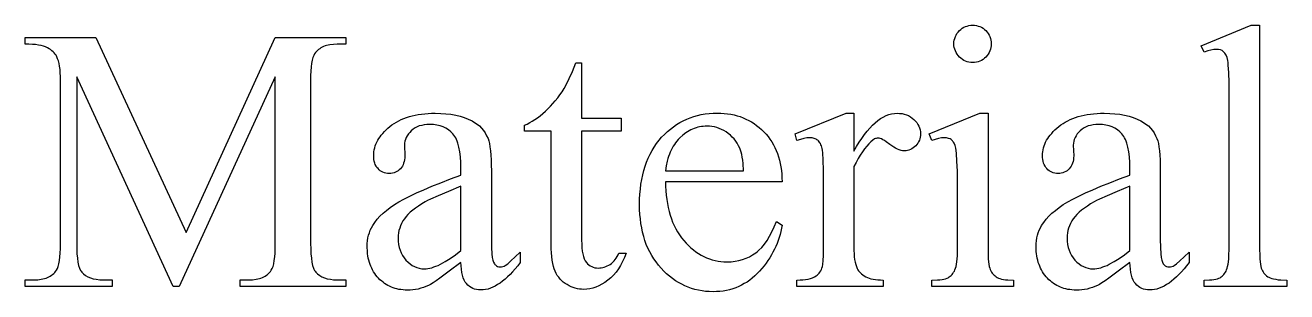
# Model space of a CAD drawing. Extents: x 7 to 905, y -397 to 592.
# Drawn here: x 182.9 to 284.1, y -181.2 to -159.9 of the extents above; entities that cross this region are included whole.
import ezdxf

# ---------------------------------------------------------------- set-up
doc = ezdxf.new("R2010")
doc.units = 0
doc.header["$MEASUREMENT"] = 0
doc.layers.add('TEXT', color=18, linetype='CONTINUOUS')

msp = doc.modelspace()

# ---------------------------------------------------------------- linework, layer by layer
at = {"layer": 'TEXT'}
for points in [[(258.87, -159.85), (259.02, -159.86), (259.17, -159.88), (259.31, -159.92), (259.45, -159.96), (259.57, -160.02), (259.7, -160.1), (259.81, -160.19), (259.93, -160.29), (260.03, -160.4), (260.12, -160.52), (260.19, -160.64), (260.25, -160.77), (260.3, -160.91), (260.33, -161.05), (260.35, -161.19), (260.36, -161.34), (260.35, -161.5), (260.33, -161.64), (260.3, -161.78), (260.25, -161.92), (260.19, -162.05), (260.12, -162.17), (260.03, -162.29), (259.93, -162.41), (259.81, -162.51), (259.7, -162.6), (259.57, -162.68), (259.45, -162.74), (259.31, -162.79), (259.17, -162.82), (259.02, -162.84), (258.87, -162.85), (258.72, -162.84), (258.57, -162.82), (258.43, -162.79), (258.3, -162.74), (258.17, -162.68), (258.04, -162.6), (257.92, -162.51), (257.81, -162.41), (257.71, -162.29), (257.62, -162.17), (257.54, -162.05), (257.48, -161.92), (257.43, -161.78), (257.39, -161.64), (257.37, -161.5), (257.37, -161.34), (257.37, -161.19), (257.39, -161.05), (257.43, -160.91), (257.48, -160.77), (257.54, -160.64), (257.61, -160.52), (257.7, -160.4), (257.8, -160.29), (257.91, -160.19), (258.03, -160.1), (258.16, -160.02), (258.29, -159.96), (258.42, -159.92), (258.57, -159.88), (258.72, -159.86)], [(281.88, -159.85), (281.88, -177.77), (281.89, -178.36), (281.91, -178.61), (281.93, -178.83), (281.95, -179.03), (281.98, -179.2), (282.02, -179.34), (282.06, -179.46), (282.11, -179.56), (282.17, -179.65), (282.23, -179.74), (282.3, -179.82), (282.37, -179.89), (282.45, -179.96), (282.54, -180.03), (282.63, -180.08), (282.74, -180.13), (282.87, -180.18), (283.01, -180.21), (283.18, -180.24), (283.37, -180.27), (283.58, -180.28), (284.06, -180.3), (284.06, -180.83), (277.44, -180.83), (277.44, -180.3), (277.87, -180.29), (278.05, -180.27), (278.22, -180.25), (278.37, -180.22), (278.5, -180.19), (278.62, -180.15), (278.71, -180.11), (278.79, -180.05), (278.87, -179.99), (278.94, -179.93), (279.01, -179.85), (279.08, -179.77), (279.14, -179.68), (279.19, -179.58), (279.24, -179.47), (279.29, -179.35), (279.32, -179.2), (279.36, -179.03), (279.38, -178.83), (279.41, -178.6), (279.42, -178.35), (279.43, -177.77), (279.43, -165.5), (279.43, -164.47), (279.41, -163.66), (279.37, -163.07), (279.35, -162.85), (279.33, -162.69), (279.27, -162.45), (279.19, -162.25), (279.15, -162.17), (279.1, -162.1), (279.05, -162.03), (279, -161.98), (278.87, -161.89), (278.74, -161.83), (278.58, -161.8), (278.41, -161.79), (278.21, -161.8), (277.98, -161.85), (277.72, -161.92), (277.44, -162.02), (277.19, -161.51), (281.22, -159.85)], [(194.73, -180.83), (187, -164), (187, -177.36), (187, -177.8), (187.02, -178.2), (187.05, -178.55), (187.1, -178.86), (187.15, -179.12), (187.22, -179.35), (187.3, -179.53), (187.35, -179.6), (187.4, -179.66), (187.54, -179.81), (187.71, -179.93), (187.9, -180.04), (188.1, -180.13), (188.33, -180.2), (188.57, -180.24), (188.84, -180.27), (189.12, -180.28), (189.83, -180.28), (189.83, -180.83), (182.87, -180.83), (182.87, -180.28), (183.58, -180.28), (183.88, -180.27), (184.16, -180.23), (184.42, -180.17), (184.55, -180.14), (184.66, -180.09), (184.77, -180.04), (184.87, -179.98), (184.97, -179.92), (185.06, -179.85), (185.15, -179.78), (185.23, -179.7), (185.31, -179.61), (185.38, -179.52), (185.45, -179.38), (185.52, -179.2), (185.57, -178.99), (185.62, -178.74), (185.65, -178.45), (185.68, -178.13), (185.7, -177.76), (185.7, -177.36), (185.7, -164.29), (185.7, -163.97), (185.68, -163.68), (185.66, -163.4), (185.63, -163.15), (185.59, -162.92), (185.53, -162.72), (185.47, -162.54), (185.41, -162.38), (185.35, -162.27), (185.28, -162.17), (185.2, -162.08), (185.11, -161.98), (185.01, -161.9), (184.9, -161.81), (184.78, -161.74), (184.65, -161.66), (184.5, -161.59), (184.33, -161.54), (184.14, -161.49), (183.93, -161.45), (183.69, -161.41), (183.44, -161.39), (183.16, -161.38), (182.87, -161.37), (182.87, -160.83), (188.53, -160.83), (195.79, -176.48), (202.93, -160.83), (208.59, -160.83), (208.59, -161.37), (207.9, -161.37), (207.59, -161.39), (207.3, -161.42), (207.04, -161.48), (206.92, -161.52), (206.8, -161.57), (206.69, -161.62), (206.59, -161.67), (206.49, -161.74), (206.4, -161.81), (206.31, -161.88), (206.23, -161.96), (206.15, -162.05), (206.08, -162.14), (206.01, -162.28), (205.94, -162.45), (205.89, -162.66), (205.84, -162.92), (205.81, -163.2), (205.78, -163.53), (205.76, -163.89), (205.76, -164.29), (205.76, -177.36), (205.77, -177.8), (205.79, -178.2), (205.82, -178.55), (205.86, -178.86), (205.92, -179.12), (205.99, -179.35), (206.03, -179.44), (206.08, -179.53), (206.12, -179.6), (206.17, -179.66), (206.32, -179.81), (206.49, -179.93), (206.67, -180.04), (206.88, -180.13), (207.1, -180.2), (207.35, -180.24), (207.61, -180.27), (207.9, -180.28), (208.59, -180.28), (208.59, -180.83), (200.1, -180.83), (200.1, -180.28), (200.8, -180.28), (201.11, -180.27), (201.4, -180.23), (201.66, -180.17), (201.78, -180.14), (201.9, -180.09), (202, -180.04), (202.11, -179.98), (202.21, -179.92), (202.3, -179.85), (202.38, -179.78), (202.46, -179.7), (202.54, -179.61), (202.6, -179.52), (202.68, -179.38), (202.75, -179.2), (202.8, -178.99), (202.85, -178.74), (202.88, -178.45), (202.91, -178.13), (202.92, -177.76), (202.93, -177.36), (202.93, -164), (195.21, -180.83)], [(227.5, -162.88), (227.5, -167.32), (230.66, -167.32), (230.66, -168.35), (227.5, -168.35), (227.5, -177.11), (227.51, -177.43), (227.52, -177.71), (227.55, -177.98), (227.59, -178.21), (227.65, -178.42), (227.71, -178.6), (227.79, -178.75), (227.88, -178.88), (227.97, -178.99), (228.08, -179.08), (228.19, -179.16), (228.31, -179.22), (228.43, -179.27), (228.56, -179.31), (228.7, -179.33), (228.84, -179.34), (228.96, -179.33), (229.08, -179.32), (229.2, -179.3), (229.32, -179.26), (229.44, -179.22), (229.56, -179.17), (229.67, -179.11), (229.79, -179.04), (229.9, -178.96), (230, -178.87), (230.1, -178.77), (230.19, -178.66), (230.28, -178.55), (230.36, -178.42), (230.43, -178.29), (230.49, -178.14), (231.07, -178.14), (230.93, -178.49), (230.78, -178.82), (230.62, -179.13), (230.45, -179.41), (230.26, -179.67), (230.05, -179.91), (229.84, -180.13), (229.61, -180.32), (229.37, -180.49), (229.13, -180.64), (228.89, -180.76), (228.65, -180.87), (228.41, -180.95), (228.16, -181), (227.91, -181.04), (227.66, -181.05), (227.49, -181.04), (227.32, -181.03), (227.16, -181), (226.99, -180.96), (226.83, -180.9), (226.66, -180.84), (226.5, -180.76), (226.33, -180.67), (226.18, -180.57), (226.03, -180.46), (225.9, -180.35), (225.77, -180.22), (225.66, -180.08), (225.55, -179.93), (225.46, -179.77), (225.38, -179.6), (225.3, -179.41), (225.24, -179.2), (225.19, -178.96), (225.14, -178.71), (225.11, -178.42), (225.09, -178.12), (225.07, -177.79), (225.07, -177.44), (225.07, -168.35), (222.93, -168.35), (222.93, -167.86), (223.13, -167.78), (223.34, -167.67), (223.54, -167.56), (223.75, -167.43), (223.96, -167.28), (224.17, -167.12), (224.38, -166.95), (224.59, -166.76), (224.8, -166.57), (225, -166.36), (225.2, -166.14), (225.39, -165.92), (225.58, -165.68), (225.76, -165.44), (225.93, -165.19), (226.1, -164.93), (226.29, -164.59), (226.5, -164.14), (226.76, -163.56), (227.04, -162.88)], [(217.82, -178.88), (216.88, -179.6), (216.13, -180.15), (215.83, -180.36), (215.58, -180.53), (215.37, -180.66), (215.21, -180.74), (215.01, -180.83), (214.81, -180.9), (214.6, -180.96), (214.39, -181.02), (214.18, -181.06), (213.96, -181.09), (213.74, -181.1), (213.52, -181.11), (213.34, -181.1), (213.18, -181.09), (213.01, -181.07), (212.85, -181.05), (212.69, -181.01), (212.54, -180.97), (212.39, -180.92), (212.24, -180.87), (212.1, -180.8), (211.96, -180.73), (211.82, -180.66), (211.69, -180.57), (211.57, -180.48), (211.44, -180.37), (211.32, -180.27), (211.21, -180.15), (211.1, -180.03), (211, -179.9), (210.9, -179.77), (210.81, -179.63), (210.73, -179.49), (210.66, -179.35), (210.59, -179.19), (210.53, -179.04), (210.48, -178.88), (210.43, -178.71), (210.39, -178.55), (210.36, -178.37), (210.33, -178.19), (210.32, -178.01), (210.3, -177.63), (210.31, -177.38), (210.33, -177.15), (210.36, -176.92), (210.41, -176.71), (210.48, -176.5), (210.55, -176.29), (210.64, -176.1), (210.74, -175.92), (210.91, -175.67), (211.1, -175.42), (211.32, -175.18), (211.57, -174.94), (211.85, -174.71), (212.15, -174.48), (212.49, -174.25), (212.85, -174.03), (213.25, -173.8), (213.72, -173.56), (214.25, -173.31), (214.84, -173.05), (215.49, -172.77), (216.21, -172.49), (216.99, -172.19), (217.82, -171.88), (217.82, -171.34), (217.81, -170.86), (217.78, -170.41), (217.73, -170.01), (217.66, -169.64), (217.57, -169.31), (217.52, -169.17), (217.46, -169.03), (217.4, -168.9), (217.33, -168.78), (217.26, -168.67), (217.18, -168.57), (217.01, -168.4), (216.83, -168.24), (216.62, -168.11), (216.4, -168.01), (216.15, -167.92), (215.89, -167.87), (215.61, -167.83), (215.32, -167.82), (215.09, -167.83), (214.88, -167.85), (214.67, -167.89), (214.48, -167.94), (214.31, -168.02), (214.14, -168.1), (213.98, -168.2), (213.84, -168.32), (213.71, -168.45), (213.6, -168.58), (213.5, -168.72), (213.42, -168.86), (213.36, -169.01), (213.32, -169.16), (213.29, -169.31), (213.28, -169.47), (213.31, -170.33), (213.31, -170.49), (213.29, -170.65), (213.26, -170.79), (213.22, -170.93), (213.18, -171.05), (213.12, -171.17), (213.05, -171.28), (212.96, -171.37), (212.87, -171.46), (212.78, -171.54), (212.67, -171.6), (212.56, -171.65), (212.45, -171.69), (212.32, -171.72), (212.19, -171.74), (212.06, -171.74), (211.92, -171.74), (211.8, -171.72), (211.68, -171.69), (211.56, -171.65), (211.45, -171.59), (211.35, -171.53), (211.25, -171.45), (211.17, -171.36), (211.08, -171.26), (211.01, -171.15), (210.95, -171.03), (210.91, -170.91), (210.87, -170.77), (210.84, -170.63), (210.82, -170.47), (210.82, -170.31), (210.82, -170.15), (210.84, -170), (210.86, -169.84), (210.9, -169.69), (210.95, -169.54), (211, -169.39), (211.07, -169.24), (211.14, -169.09), (211.23, -168.95), (211.33, -168.81), (211.43, -168.67), (211.55, -168.53), (211.68, -168.39), (211.81, -168.25), (211.96, -168.11), (212.12, -167.98), (212.28, -167.85), (212.46, -167.73), (212.64, -167.62), (212.83, -167.52), (213.03, -167.42), (213.24, -167.33), (213.45, -167.26), (213.68, -167.18), (213.91, -167.12), (214.15, -167.07), (214.4, -167.02), (214.65, -166.99), (214.92, -166.96), (215.19, -166.94), (215.47, -166.92), (215.76, -166.92), (216.2, -166.93), (216.62, -166.96), (217.02, -167), (217.4, -167.07), (217.76, -167.16), (218.09, -167.26), (218.41, -167.38), (218.71, -167.52), (218.92, -167.65), (219.12, -167.79), (219.3, -167.94), (219.47, -168.11), (219.62, -168.3), (219.76, -168.5), (219.88, -168.72), (219.99, -168.95), (220.05, -169.13), (220.11, -169.35), (220.15, -169.62), (220.19, -169.92), (220.22, -170.27), (220.24, -170.65), (220.25, -171.08), (220.26, -171.55), (220.26, -176.14), (220.26, -177.01), (220.28, -177.7), (220.3, -178.19), (220.33, -178.5), (220.37, -178.7), (220.43, -178.87), (220.5, -179), (220.53, -179.05), (220.58, -179.09), (220.66, -179.15), (220.76, -179.2), (220.86, -179.23), (220.97, -179.24), (221.08, -179.23), (221.19, -179.21), (221.29, -179.18), (221.38, -179.13), (221.57, -178.99), (221.83, -178.77), (222.17, -178.45), (222.57, -178.06), (222.57, -178.88), (222.37, -179.15), (222.16, -179.4), (221.96, -179.63), (221.76, -179.85), (221.56, -180.05), (221.36, -180.23), (221.16, -180.39), (220.96, -180.54), (220.76, -180.67), (220.57, -180.78), (220.37, -180.88), (220.18, -180.96), (219.99, -181.02), (219.8, -181.06), (219.61, -181.08), (219.42, -181.09), (219.24, -181.09), (219.07, -181.06), (218.92, -181.02), (218.77, -180.97), (218.63, -180.9), (218.5, -180.81), (218.38, -180.71), (218.27, -180.59), (218.17, -180.46), (218.08, -180.3), (218, -180.12), (217.94, -179.91), (217.89, -179.69), (217.86, -179.44), (217.83, -179.17)], [(234.24, -172.41), (234.24, -172.78), (234.26, -173.14), (234.29, -173.49), (234.33, -173.83), (234.38, -174.16), (234.44, -174.48), (234.51, -174.79), (234.6, -175.09), (234.7, -175.38), (234.8, -175.66), (234.92, -175.93), (235.06, -176.19), (235.2, -176.44), (235.36, -176.68), (235.52, -176.91), (235.7, -177.13), (235.89, -177.33), (236.08, -177.53), (236.27, -177.71), (236.47, -177.87), (236.67, -178.03), (236.88, -178.17), (237.09, -178.3), (237.3, -178.41), (237.52, -178.51), (237.75, -178.6), (237.97, -178.67), (238.2, -178.73), (238.44, -178.78), (238.68, -178.81), (238.92, -178.83), (239.17, -178.84), (239.49, -178.83), (239.81, -178.79), (240.11, -178.73), (240.41, -178.65), (240.69, -178.55), (240.96, -178.43), (241.22, -178.28), (241.47, -178.11), (241.6, -178.01), (241.72, -177.91), (241.95, -177.68), (242.17, -177.41), (242.38, -177.12), (242.58, -176.79), (242.77, -176.43), (242.95, -176.03), (243.12, -175.61), (243.58, -175.9), (243.53, -176.15), (243.48, -176.4), (243.42, -176.65), (243.35, -176.89), (243.27, -177.13), (243.18, -177.37), (243.08, -177.6), (242.97, -177.83), (242.85, -178.06), (242.73, -178.29), (242.59, -178.51), (242.45, -178.73), (242.29, -178.95), (242.13, -179.16), (241.96, -179.37), (241.78, -179.58), (241.59, -179.78), (241.39, -179.97), (241.19, -180.15), (240.99, -180.31), (240.77, -180.46), (240.55, -180.59), (240.33, -180.72), (240.1, -180.83), (239.86, -180.92), (239.62, -181.01), (239.37, -181.08), (239.12, -181.14), (238.86, -181.18), (238.59, -181.22), (238.32, -181.23), (238.05, -181.24), (237.74, -181.23), (237.45, -181.21), (237.16, -181.17), (236.87, -181.12), (236.59, -181.06), (236.32, -180.97), (236.05, -180.88), (235.79, -180.77), (235.53, -180.64), (235.28, -180.5), (235.03, -180.35), (234.79, -180.17), (234.55, -179.99), (234.32, -179.79), (234.1, -179.58), (233.88, -179.35), (233.67, -179.1), (233.47, -178.85), (233.29, -178.59), (233.12, -178.32), (232.97, -178.03), (232.82, -177.74), (232.69, -177.44), (232.58, -177.12), (232.48, -176.8), (232.39, -176.47), (232.32, -176.12), (232.25, -175.77), (232.21, -175.4), (232.17, -175.03), (232.15, -174.64), (232.15, -174.25), (232.15, -173.82), (232.17, -173.41), (232.21, -173), (232.26, -172.61), (232.32, -172.23), (232.4, -171.86), (232.49, -171.51), (232.59, -171.17), (232.71, -170.83), (232.84, -170.51), (232.99, -170.21), (233.15, -169.91), (233.32, -169.63), (233.51, -169.35), (233.71, -169.09), (233.92, -168.84), (234.15, -168.61), (234.38, -168.39), (234.62, -168.19), (234.87, -168), (235.12, -167.82), (235.38, -167.66), (235.65, -167.52), (235.93, -167.39), (236.21, -167.28), (236.5, -167.18), (236.8, -167.09), (237.1, -167.03), (237.41, -166.97), (237.73, -166.94), (238.05, -166.91), (238.38, -166.9), (238.67, -166.91), (238.94, -166.93), (239.21, -166.96), (239.47, -167), (239.73, -167.05), (239.97, -167.12), (240.22, -167.19), (240.45, -167.28), (240.68, -167.38), (240.91, -167.49), (241.12, -167.61), (241.34, -167.75), (241.54, -167.89), (241.74, -168.05), (241.93, -168.22), (242.12, -168.4), (242.29, -168.59), (242.46, -168.79), (242.61, -169), (242.76, -169.21), (242.89, -169.44), (243.01, -169.67), (243.11, -169.91), (243.21, -170.15), (243.3, -170.41), (243.37, -170.67), (243.43, -170.94), (243.49, -171.22), (243.53, -171.5), (243.55, -171.8), (243.57, -172.1), (243.58, -172.41)], [(249.33, -166.92), (249.33, -169.96), (249.54, -169.59), (249.75, -169.25), (249.97, -168.93), (250.18, -168.63), (250.4, -168.36), (250.61, -168.11), (250.83, -167.88), (251.05, -167.68), (251.27, -167.5), (251.48, -167.35), (251.7, -167.22), (251.92, -167.11), (252.14, -167.03), (252.36, -166.97), (252.59, -166.93), (252.81, -166.92), (253.01, -166.93), (253.2, -166.95), (253.38, -166.99), (253.55, -167.04), (253.71, -167.11), (253.87, -167.2), (254.01, -167.3), (254.15, -167.41), (254.28, -167.54), (254.38, -167.67), (254.48, -167.81), (254.55, -167.95), (254.61, -168.09), (254.65, -168.24), (254.67, -168.4), (254.68, -168.56), (254.68, -168.7), (254.66, -168.83), (254.63, -168.96), (254.59, -169.09), (254.53, -169.21), (254.47, -169.32), (254.39, -169.43), (254.3, -169.53), (254.2, -169.62), (254.1, -169.7), (253.99, -169.77), (253.88, -169.83), (253.76, -169.87), (253.64, -169.9), (253.52, -169.92), (253.38, -169.93), (253.25, -169.92), (253.12, -169.9), (252.98, -169.86), (252.84, -169.8), (252.69, -169.73), (252.54, -169.64), (252.39, -169.54), (252.23, -169.42), (251.93, -169.2), (251.79, -169.11), (251.67, -169.04), (251.55, -168.98), (251.45, -168.94), (251.36, -168.92), (251.28, -168.91), (251.21, -168.92), (251.14, -168.93), (251.07, -168.95), (251, -168.98), (250.85, -169.08), (250.7, -169.21), (250.53, -169.37), (250.37, -169.56), (250.2, -169.77), (250.03, -170.01), (249.85, -170.27), (249.68, -170.55), (249.51, -170.86), (249.33, -171.2), (249.33, -177.67), (249.33, -177.94), (249.35, -178.2), (249.37, -178.44), (249.4, -178.66), (249.44, -178.86), (249.49, -179.05), (249.54, -179.22), (249.61, -179.37), (249.66, -179.47), (249.72, -179.56), (249.79, -179.65), (249.87, -179.73), (249.96, -179.81), (250.06, -179.89), (250.17, -179.96), (250.29, -180.03), (250.42, -180.09), (250.56, -180.15), (250.71, -180.19), (250.88, -180.23), (251.06, -180.26), (251.26, -180.28), (251.47, -180.29), (251.69, -180.3), (251.69, -180.83), (244.77, -180.83), (244.77, -180.3), (245.02, -180.29), (245.25, -180.28), (245.47, -180.25), (245.67, -180.22), (245.85, -180.17), (246.02, -180.11), (246.17, -180.05), (246.31, -179.97), (246.39, -179.91), (246.48, -179.84), (246.55, -179.76), (246.62, -179.67), (246.68, -179.57), (246.73, -179.46), (246.78, -179.35), (246.82, -179.22), (246.85, -179.04), (246.88, -178.74), (246.89, -178.32), (246.9, -177.79), (246.9, -172.55), (246.89, -171.49), (246.87, -170.67), (246.84, -170.09), (246.82, -169.89), (246.8, -169.74), (246.74, -169.53), (246.7, -169.44), (246.66, -169.35), (246.62, -169.28), (246.56, -169.21), (246.51, -169.14), (246.45, -169.09), (246.38, -169.04), (246.31, -169), (246.16, -168.93), (245.99, -168.89), (245.8, -168.88), (245.57, -168.89), (245.32, -168.94), (245.05, -169.01), (244.77, -169.1), (244.62, -168.57), (248.71, -166.92)], [(260.1, -166.92), (260.1, -177.77), (260.11, -178.36), (260.12, -178.61), (260.14, -178.83), (260.17, -179.03), (260.2, -179.2), (260.24, -179.35), (260.28, -179.46), (260.33, -179.57), (260.38, -179.66), (260.44, -179.75), (260.51, -179.83), (260.58, -179.91), (260.66, -179.97), (260.74, -180.04), (260.83, -180.09), (260.93, -180.14), (261.04, -180.18), (261.18, -180.22), (261.34, -180.25), (261.51, -180.27), (261.7, -180.28), (262.15, -180.3), (262.15, -180.83), (255.58, -180.83), (255.58, -180.3), (256.04, -180.29), (256.23, -180.27), (256.41, -180.25), (256.56, -180.22), (256.7, -180.19), (256.82, -180.15), (256.91, -180.11), (256.99, -180.05), (257.07, -179.99), (257.14, -179.93), (257.21, -179.85), (257.28, -179.77), (257.34, -179.68), (257.4, -179.58), (257.45, -179.47), (257.5, -179.35), (257.54, -179.2), (257.57, -179.03), (257.6, -178.83), (257.62, -178.6), (257.64, -178.35), (257.65, -177.77), (257.65, -172.57), (257.64, -171.57), (257.61, -170.76), (257.57, -170.14), (257.55, -169.91), (257.51, -169.72), (257.46, -169.5), (257.38, -169.32), (257.34, -169.24), (257.29, -169.18), (257.24, -169.12), (257.19, -169.07), (257.13, -169.02), (257.07, -168.98), (256.93, -168.93), (256.77, -168.89), (256.59, -168.88), (256.37, -168.89), (256.13, -168.94), (255.87, -169.01), (255.58, -169.1), (255.38, -168.57), (259.45, -166.92)], [(271.48, -178.88), (270.54, -179.6), (269.79, -180.15), (269.49, -180.36), (269.23, -180.53), (269.03, -180.66), (268.87, -180.74), (268.67, -180.83), (268.47, -180.9), (268.26, -180.96), (268.05, -181.02), (267.84, -181.06), (267.62, -181.09), (267.4, -181.1), (267.18, -181.11), (267, -181.1), (266.83, -181.09), (266.67, -181.07), (266.51, -181.05), (266.35, -181.01), (266.19, -180.97), (266.04, -180.92), (265.9, -180.87), (265.76, -180.8), (265.62, -180.73), (265.48, -180.66), (265.35, -180.57), (265.22, -180.48), (265.1, -180.37), (264.98, -180.27), (264.87, -180.15), (264.76, -180.03), (264.65, -179.9), (264.56, -179.77), (264.47, -179.63), (264.39, -179.49), (264.31, -179.35), (264.25, -179.19), (264.19, -179.04), (264.13, -178.88), (264.09, -178.71), (264.05, -178.55), (264.02, -178.37), (263.99, -178.19), (263.97, -178.01), (263.96, -177.63), (263.97, -177.38), (263.99, -177.15), (264.02, -176.92), (264.07, -176.71), (264.13, -176.5), (264.21, -176.29), (264.3, -176.1), (264.4, -175.92), (264.57, -175.67), (264.76, -175.42), (264.98, -175.18), (265.23, -174.94), (265.51, -174.71), (265.81, -174.48), (266.14, -174.25), (266.5, -174.03), (266.91, -173.8), (267.38, -173.56), (267.91, -173.31), (268.5, -173.05), (269.15, -172.77), (269.87, -172.49), (270.64, -172.19), (271.48, -171.88), (271.48, -171.34), (271.47, -170.86), (271.44, -170.41), (271.39, -170.01), (271.32, -169.64), (271.23, -169.31), (271.18, -169.17), (271.12, -169.03), (271.06, -168.9), (270.99, -168.78), (270.92, -168.67), (270.84, -168.57), (270.67, -168.4), (270.48, -168.24), (270.28, -168.11), (270.05, -168.01), (269.81, -167.92), (269.55, -167.87), (269.27, -167.83), (268.97, -167.82), (268.75, -167.83), (268.53, -167.85), (268.33, -167.89), (268.14, -167.94), (267.96, -168.02), (267.8, -168.1), (267.64, -168.2), (267.5, -168.32), (267.37, -168.45), (267.25, -168.58), (267.16, -168.72), (267.08, -168.86), (267.02, -169.01), (266.97, -169.16), (266.95, -169.31), (266.94, -169.47), (266.97, -170.33), (266.96, -170.49), (266.95, -170.65), (266.92, -170.79), (266.88, -170.93), (266.83, -171.05), (266.77, -171.17), (266.7, -171.28), (266.62, -171.37), (266.53, -171.46), (266.44, -171.54), (266.33, -171.6), (266.22, -171.65), (266.11, -171.69), (265.98, -171.72), (265.85, -171.74), (265.72, -171.74), (265.58, -171.74), (265.45, -171.72), (265.33, -171.69), (265.22, -171.65), (265.11, -171.59), (265.01, -171.53), (264.91, -171.45), (264.82, -171.36), (264.74, -171.26), (264.67, -171.15), (264.61, -171.03), (264.56, -170.91), (264.53, -170.77), (264.5, -170.63), (264.48, -170.47), (264.48, -170.31), (264.48, -170.15), (264.5, -170), (264.52, -169.84), (264.56, -169.69), (264.6, -169.54), (264.66, -169.39), (264.72, -169.24), (264.8, -169.09), (264.89, -168.95), (264.98, -168.81), (265.09, -168.67), (265.21, -168.53), (265.33, -168.39), (265.47, -168.25), (265.62, -168.11), (265.77, -167.98), (265.94, -167.85), (266.12, -167.73), (266.3, -167.62), (266.49, -167.52), (266.69, -167.42), (266.9, -167.33), (267.11, -167.26), (267.33, -167.18), (267.57, -167.12), (267.81, -167.07), (268.05, -167.02), (268.31, -166.99), (268.57, -166.96), (268.85, -166.94), (269.13, -166.92), (269.42, -166.92), (269.86, -166.93), (270.28, -166.96), (270.68, -167), (271.05, -167.07), (271.41, -167.16), (271.75, -167.26), (272.07, -167.38), (272.37, -167.52), (272.58, -167.65), (272.77, -167.79), (272.96, -167.94), (273.12, -168.11), (273.28, -168.3), (273.42, -168.5), (273.54, -168.72), (273.65, -168.95), (273.71, -169.13), (273.77, -169.35), (273.81, -169.62), (273.85, -169.92), (273.88, -170.27), (273.9, -170.65), (273.91, -171.08), (273.92, -171.55), (273.92, -176.14), (273.92, -177.01), (273.93, -177.7), (273.96, -178.19), (273.99, -178.5), (274.03, -178.7), (274.09, -178.87), (274.15, -179), (274.19, -179.05), (274.23, -179.09), (274.32, -179.15), (274.42, -179.2), (274.52, -179.23), (274.62, -179.24), (274.74, -179.23), (274.85, -179.21), (274.94, -179.18), (275.04, -179.13), (275.23, -178.99), (275.49, -178.77), (275.83, -178.45), (276.23, -178.06), (276.23, -178.88), (276.03, -179.15), (275.82, -179.4), (275.62, -179.63), (275.41, -179.85), (275.21, -180.05), (275.01, -180.23), (274.81, -180.39), (274.62, -180.54), (274.42, -180.67), (274.22, -180.78), (274.03, -180.88), (273.84, -180.96), (273.64, -181.02), (273.45, -181.06), (273.26, -181.08), (273.08, -181.09), (272.9, -181.09), (272.73, -181.06), (272.57, -181.02), (272.43, -180.97), (272.29, -180.9), (272.16, -180.81), (272.04, -180.71), (271.92, -180.59), (271.82, -180.46), (271.74, -180.3), (271.66, -180.12), (271.6, -179.91), (271.55, -179.69), (271.52, -179.44), (271.49, -179.17)], [(234.24, -171.55), (240.49, -171.55), (240.45, -170.95), (240.42, -170.69), (240.38, -170.44), (240.34, -170.23), (240.29, -170.04), (240.24, -169.87), (240.18, -169.72), (240.09, -169.52), (239.98, -169.33), (239.86, -169.15), (239.73, -168.98), (239.58, -168.83), (239.43, -168.68), (239.26, -168.55), (239.09, -168.42), (238.9, -168.31), (238.72, -168.22), (238.53, -168.14), (238.34, -168.07), (238.15, -168.02), (237.95, -167.98), (237.76, -167.96), (237.56, -167.95), (237.41, -167.96), (237.26, -167.97), (237.11, -167.99), (236.96, -168.01), (236.82, -168.04), (236.68, -168.09), (236.54, -168.13), (236.4, -168.19), (236.26, -168.25), (236.13, -168.32), (235.87, -168.49), (235.61, -168.68), (235.37, -168.9), (235.25, -169.03), (235.14, -169.15), (235.03, -169.29), (234.94, -169.43), (234.84, -169.57), (234.76, -169.72), (234.68, -169.88), (234.6, -170.04), (234.54, -170.21), (234.48, -170.38), (234.42, -170.56), (234.37, -170.75), (234.29, -171.14)], [(217.82, -177.92), (217.82, -172.77), (216.81, -173.19), (215.99, -173.53), (215.37, -173.81), (215.14, -173.93), (214.95, -174.03), (214.67, -174.19), (214.41, -174.36), (214.17, -174.52), (213.95, -174.69), (213.75, -174.86), (213.57, -175.04), (213.42, -175.21), (213.28, -175.39), (213.16, -175.56), (213.06, -175.75), (212.98, -175.94), (212.91, -176.13), (212.85, -176.32), (212.81, -176.52), (212.79, -176.73), (212.78, -176.93), (212.79, -177.19), (212.82, -177.44), (212.87, -177.68), (212.94, -177.91), (213.03, -178.12), (213.14, -178.32), (213.27, -178.52), (213.41, -178.7), (213.58, -178.86), (213.74, -179), (213.92, -179.12), (214.1, -179.22), (214.28, -179.3), (214.47, -179.35), (214.67, -179.39), (214.87, -179.4), (215.02, -179.39), (215.17, -179.37), (215.32, -179.35), (215.48, -179.31), (215.64, -179.25), (215.81, -179.19), (215.99, -179.12), (216.17, -179.03), (216.55, -178.82), (216.95, -178.57), (217.38, -178.27)], [(271.48, -177.92), (271.48, -172.77), (270.47, -173.19), (269.65, -173.53), (269.03, -173.81), (268.79, -173.93), (268.61, -174.03), (268.33, -174.19), (268.07, -174.36), (267.83, -174.52), (267.61, -174.69), (267.41, -174.86), (267.23, -175.04), (267.08, -175.21), (266.94, -175.39), (266.82, -175.56), (266.72, -175.75), (266.63, -175.94), (266.56, -176.13), (266.51, -176.32), (266.47, -176.52), (266.45, -176.73), (266.44, -176.93), (266.45, -177.19), (266.48, -177.44), (266.53, -177.68), (266.6, -177.91), (266.69, -178.12), (266.79, -178.32), (266.92, -178.52), (267.07, -178.7), (267.23, -178.86), (267.4, -179), (267.57, -179.12), (267.75, -179.22), (267.94, -179.3), (268.13, -179.35), (268.33, -179.39), (268.53, -179.4), (268.68, -179.39), (268.82, -179.37), (268.98, -179.35), (269.14, -179.31), (269.3, -179.25), (269.47, -179.19), (269.65, -179.12), (269.83, -179.03), (270.21, -178.82), (270.61, -178.57), (271.04, -178.27)]]:
    msp.add_lwpolyline(points, close=True, dxfattribs=at)

doc.saveas('drawing.dxf')
